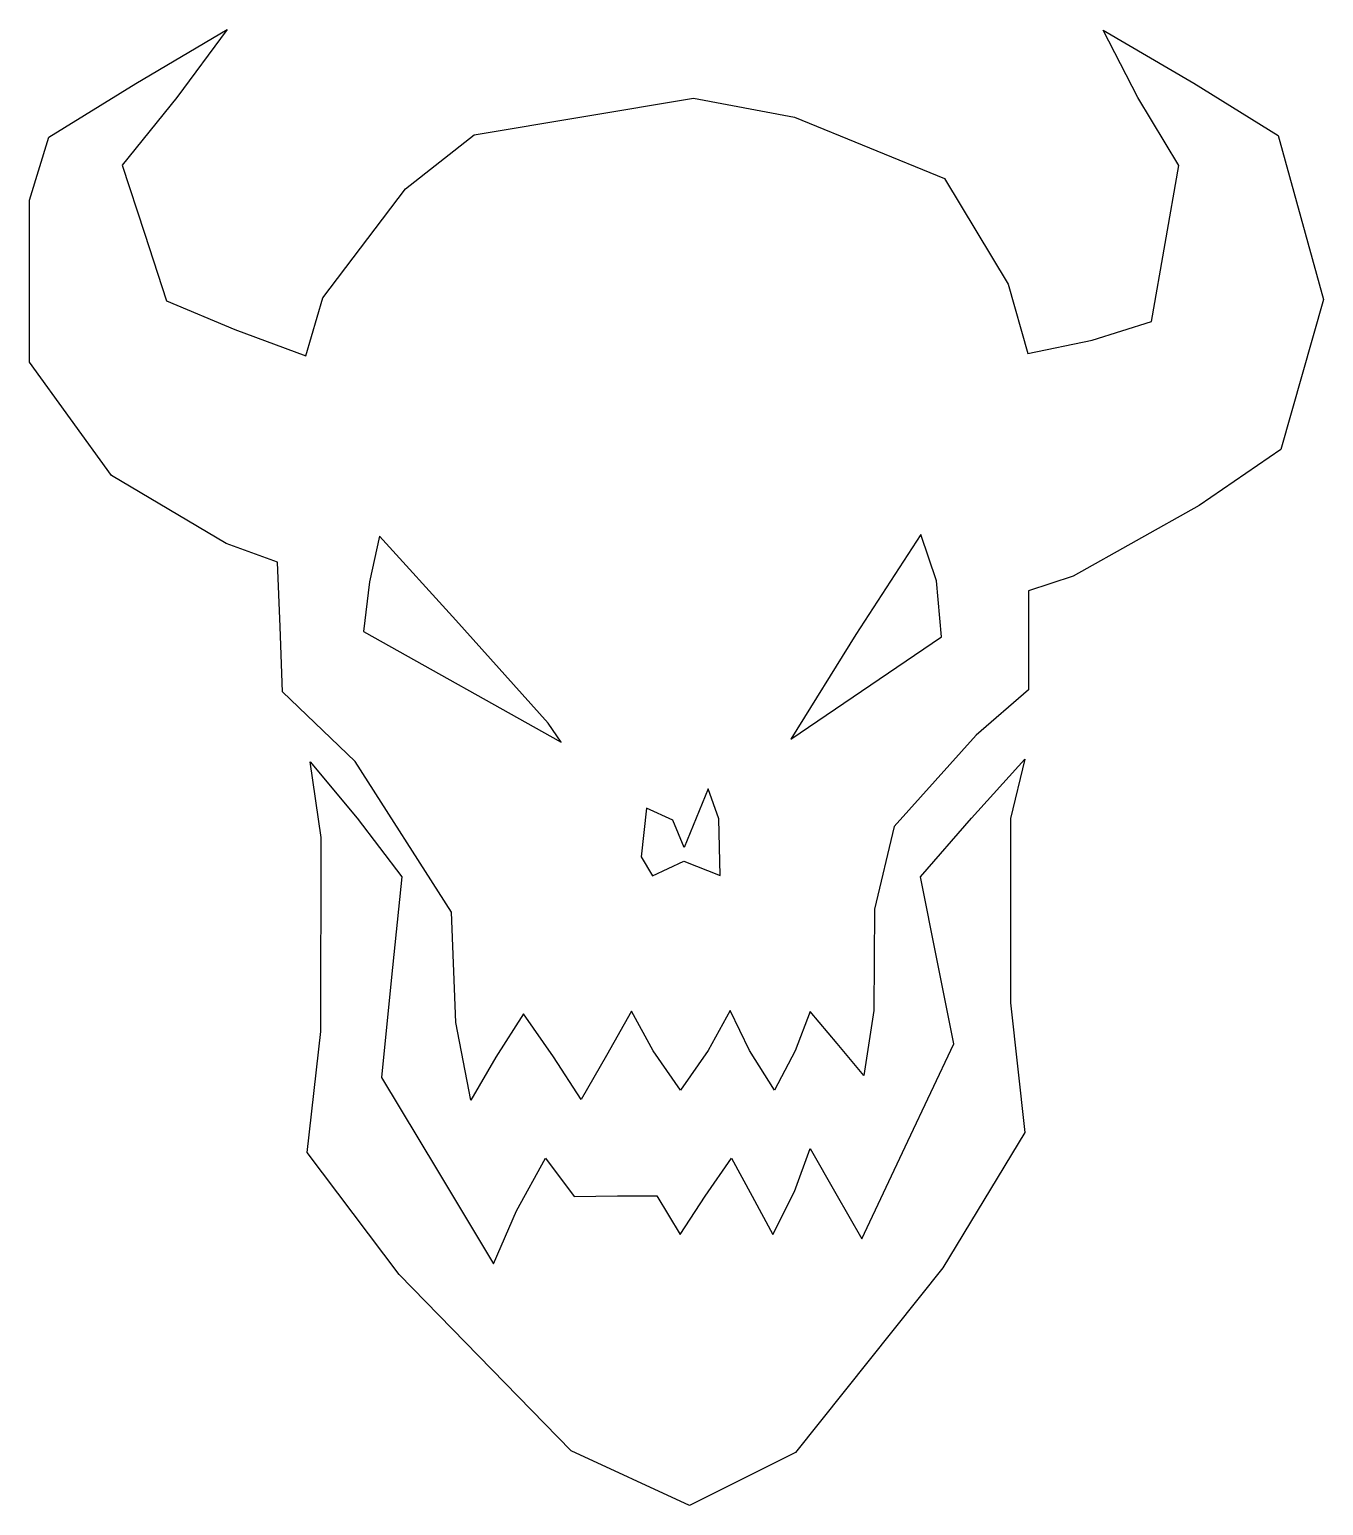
# Model space of a CAD drawing. Extents: x 44 to 166, y 42 to 181.
import ezdxf

# ---------------------------------------------------------------- set-up
doc = ezdxf.new("R2010")
doc.units = 0
doc.layers.get('0').update_dxf_attribs({"linetype": 'CONTINUOUS'})

msp = doc.modelspace()

# ---------------------------------------------------------------- linework, layer by layer
at = {"color": 7}
for points in [[(83.967152, 87.75424), (83.558208, 98.15804), (74.473245, 112.375984), (67.631197, 118.944624), (67.397285, 125.05052), (67.163373, 131.156416), (62.294261, 132.916952), (51.497901, 139.315248), (43.767013, 150.018538), (43.779013, 165.298206), (45.585581, 171.222704), (53.795253, 176.298206), (62.415997, 181.373708), (57.664837, 174.979948), (52.502605, 168.586187), (54.600397, 162.187238), (56.698181, 155.788289), (63.130797, 153.08307), (69.836341, 150.615378), (71.436341, 156.063086), (79.227061, 166.361073), (85.69072, 171.448886), (96.027064, 173.180249), (106.363408, 174.911611), (115.904696, 173.107486), (130.033592, 167.338534), (136.032728, 157.373708), (137.903832, 150.842482), (143.963408, 152.07317), (149.563408, 153.835082), (150.844824, 161.195658), (152.12624, 168.556233), (148.273776, 174.96497), (144.99236, 181.320204), (153.539248, 176.320204), (161.515088, 171.373708), (163.646984, 163.64061), (165.77888, 155.907511), (163.775048, 148.84061), (161.771224, 141.773704), (154.067312, 136.48952), (142.163408, 129.825224), (137.963408, 128.44512), (137.963408, 123.788568), (137.963408, 119.132016), (133.027544, 114.856), (125.303288, 106.22104), (123.431304, 98.435776), (123.395624, 88.885328), (122.443528, 82.761192), (119.91152, 85.777104), (117.379512, 88.793008), (115.962784, 85.08336), (114.014136, 81.373704), (111.655736, 85.133192), (109.829232, 88.892672), (107.761792, 85.133192), (105.163408, 81.373704), (102.584736, 85.097344), (100.537, 88.820992), (98.159152, 84.657528), (95.781304, 80.494072), (93.18896, 84.533888), (90.346048, 88.573704), (87.743136, 84.499304), (85.3908, 80.424912), (83.967184, 87.75424), (83.967152, 87.75424)], [(92.687368, 115.97304), (83.9644, 125.693408), (76.765429, 133.61444), (75.810573, 129.31456), (75.247677, 124.622728), (93.887368, 114.190536), (92.687368, 115.97304)], [(129.770504, 124.112208), (129.294592, 129.408152), (127.811544, 133.7712), (121.687456, 124.338768), (115.563376, 114.473424), (129.770504, 124.112208)], [(94.841488, 47.375464), (78.627589, 63.995928), (69.935573, 75.512928), (71.239965, 86.9126), (71.279325, 105.201768), (70.242157, 112.319136), (74.668917, 107.02388), (78.867813, 101.50076), (77.907197, 92.037232), (76.946589, 82.573704), (82.238424, 73.79652), (87.530264, 65.019336), (89.677808, 69.99652), (92.418336, 74.973704), (95.132424, 71.354344), (99.22308, 71.410584), (102.913144, 71.414584), (105.12416, 67.773328), (107.47592, 71.373328), (109.965856, 74.973328), (111.920856, 71.373328), (113.871504, 67.773328), (115.90552, 71.828496), (117.363736, 75.883656), (119.807472, 71.628496), (122.251208, 67.373328), (126.584096, 76.554088), (130.916976, 85.73484), (129.344896, 93.617872), (127.772824, 101.500904), (132.584976, 107.03712), (137.618608, 112.573704), (136.263224, 107.001584), (136.252184, 89.607544), (137.605312, 77.379656), (129.878024, 64.619928), (115.984752, 47.219928), (105.984752, 42.222856), (94.84152, 47.375464), (94.841488, 47.375464)], [(105.454512, 102.973704), (108.896456, 101.612944), (108.75116, 106.973704), (107.767504, 109.773704), (106.625936, 107.020544), (105.484368, 104.267384), (104.426816, 106.820544), (101.954568, 107.973704), (101.43424, 103.373704), (102.506032, 101.573704), (105.454512, 102.973704)]]:
    msp.add_lwpolyline(points, dxfattribs=at)

doc.saveas('drawing.dxf')
